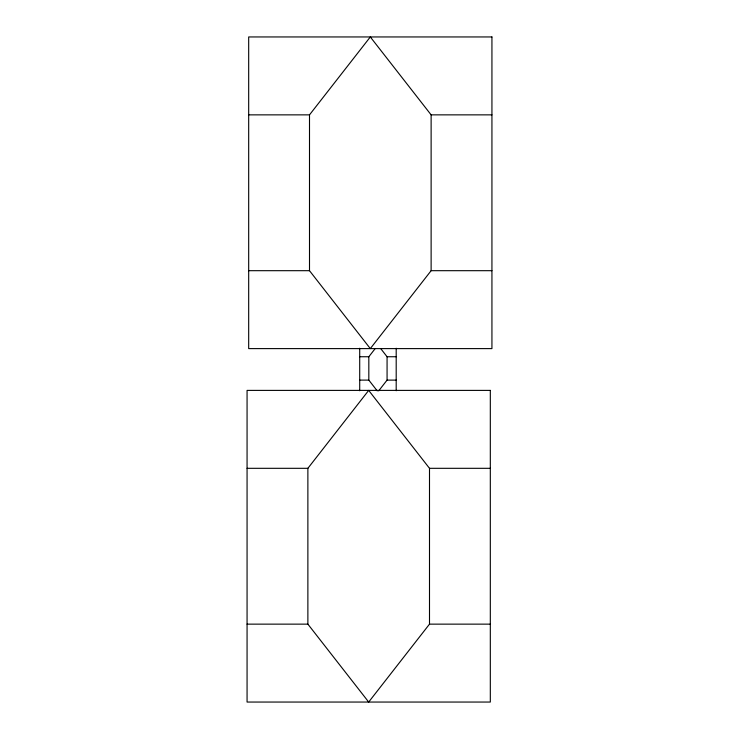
<?xml version="1.0" encoding="UTF-8"?>
<svg xmlns="http://www.w3.org/2000/svg" width="739" height="739" viewBox="0 0 739 739"><rect width="100%" height="100%" fill="white"/><g stroke="black" fill="none" stroke-linecap="round" stroke-linejoin="round"><path stroke-width="1.11" d="M309.502 114.859L370.313 36.95L431.123 114.859L431.123 270.686L370.313 348.605L309.502 270.686L309.502 114.859L248.683 114.859M377.25 390.903L368.826 380.114L368.826 356.743L375.144 348.651M307.877 468.314L368.687 390.395L429.498 468.314L429.498 624.141L368.687 702.05L307.877 624.141L307.877 468.314L247.066 468.314M378.654 390.903L387.07 380.114L387.07 356.743L380.761 348.651M431.123 114.859L491.934 114.859M248.683 270.686L309.502 270.686M431.123 270.686L491.934 270.686M359.708 356.743L368.826 356.743M387.07 356.743L396.196 356.743M359.708 380.114L368.826 380.114M387.07 380.114L396.196 380.114M429.498 468.314L490.317 468.314M247.066 624.141L307.877 624.141M429.498 624.141L490.317 624.141M396.196 348.245L396.196 390.746M359.708 348.245L359.708 390.746M491.934 36.95L248.683 36.95L248.683 348.605L491.934 348.605L491.934 36.95M490.317 390.395L247.066 390.395L247.066 702.05L490.317 702.05L490.317 390.395"/></g></svg>
